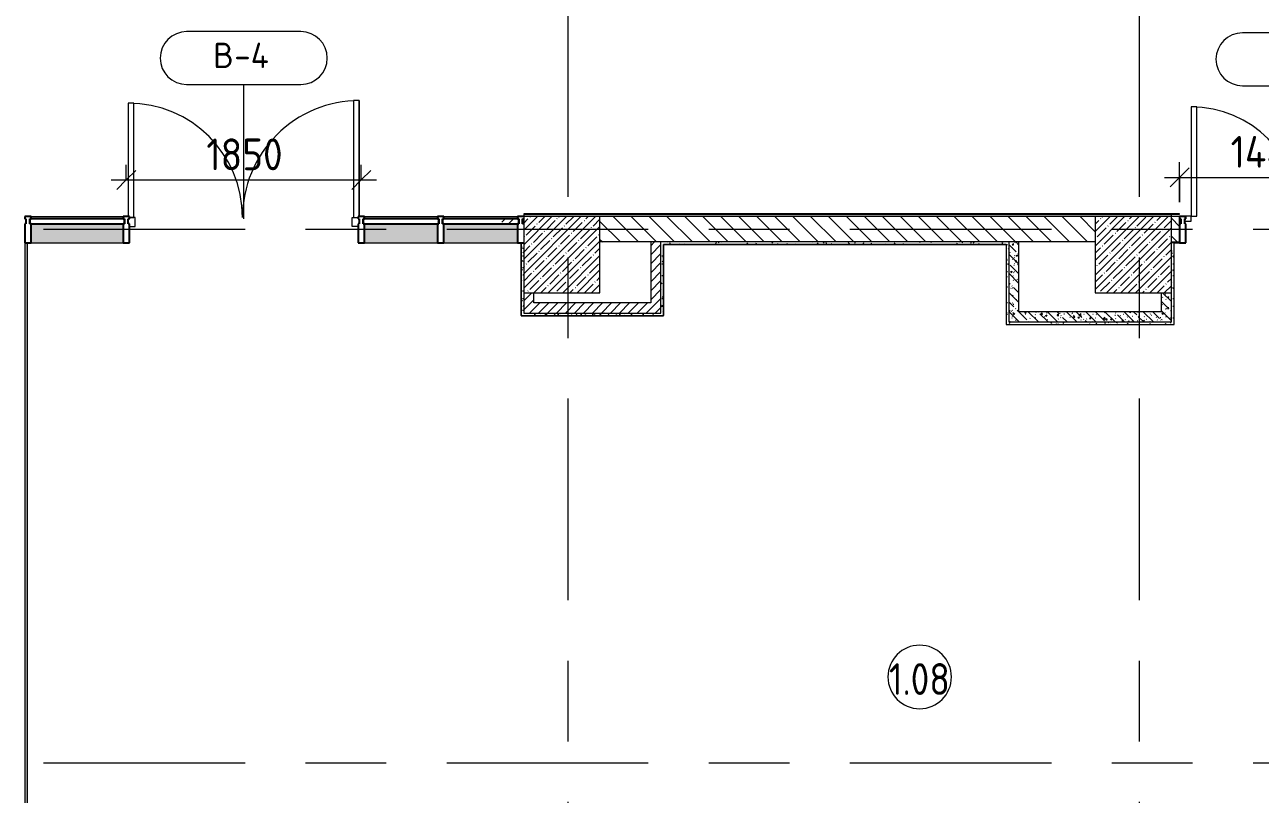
# Model space of a CAD drawing. Header units: millimetres. Extents: x -3708 to 187246, y -8553 to 29000.
# Drawn here: x 3730 to 13460, y 3352 to 9410 of the extents above; entities that cross this region are included whole.
import ezdxf

# ---------------------------------------------------------------- set-up
doc = ezdxf.new("R2010")
doc.units = ezdxf.units.MM
doc.linetypes.add('Осевая', pattern=[3175, 635, -476.25, 1587.5, -476.25])
for name, color, linetype, lineweight in [('A-ANNO-DIMS', 7, 'Continuous', 9), ('A-ANNO-DIMS-100', 7, 'Continuous', 9), ('A-AREA-IDEN', 7, 'Continuous', 9), ('A-DETL-GENF', 7, 'Continuous', 9), ('A-DOOR-IDEN', 7, 'Continuous', 9), ('A-GLAZ-CURT', 7, 'Continuous', 9), ('A-GLAZ-CURT-1', 7, 'Continuous', 25), ('A-GLAZ-CWMG', 7, 'Continuous', 9), ('A-GLAZ-CWMG-1', 7, 'Continuous', 25), ('A-WALL', 7, 'Continuous', 9), ('I-WALL', 7, 'Continuous', 9), ('S-COLS', 7, 'Continuous', 9), ('Оси-2', 7, 'Осевая', 9)]:
    doc.layers.add(name, color=color, linetype=linetype, lineweight=lineweight)
for name, color, linetype, lineweight, true_color in [('A-DOOR-1', 1, 'Continuous', 9, 0xff0000), ('A-DOOR-2', 1, 'Continuous', 13, 0xff0000), ('A-WALL-1', 7, 'Continuous', 9, 0x3c3c3c), ('A-WALL-FNSH-1', 7, 'Continuous', 9, 0x3c3c3c)]:
    doc.layers.add(name, color=color, linetype=linetype, lineweight=lineweight, true_color=true_color)
doc.styles.add('GOST Common', font='GOST_Common.ttf', dxfattribs={"height": 200})
doc.styles.add('GOST Common_1', font='GOST_Common.ttf', dxfattribs={"width": 0.9, "height": 250})
doc.styles.add('ISOCPEUR', font='isocpeur.ttf', dxfattribs={"width": 0.9, "height": 250})
doc.dimstyles.new('ISO-2_5_0_9К_БОЛЬШОЙ', dxfattribs={"dimscale": 304.8, "dimtxt": 248.995294, "dimasz": 0.492126, "dimexe": 0.393701, "dimexo": 0.984252, "dimgap": 0, "dimtad": 1, "dimdec": 0, "dimrnd": 10, "dimzin": 0, "dimdsep": 46, "dimtxsty": 'ISOCPEUR', "dimblk1": 'OBLIQUE', "dimblk2": 'OBLIQUE', "dimsah": 1, "dimcen": 0.09, "dimdle": 0.393701, "dimazin": 0, "dimtfac": 1, "dimtdec": 4, "dimtix": 1, "dimtmove": 0, "dimatfit": 3, "dimfxl": 1, "dimtvp": 1, "dimtolj": 1, "dimtzin": 0, "dimarcsym": 2})
pattern_1 = [(45, (0, 0), (-35.35534, 35.35534), [])]
pattern_2 = [(135, (0, 0), (-70.7107, -70.7107), [])]
pattern_3 = [(135, (0, 0), (-75.43415, -75.43415), [106.68, -17.78, 3.556, -17.78]), (135, (0, 75.39), (-75.43415, -75.43415), []), (50, (0, 0), (127.5292, -11.1576), [13.335, -146.685]), (355, (0, 0), (-24.6697, 133.74), [10.668, -117.348]), (100.451, (10.63, -0.93), (102.8597, 122.5818), [11.333, -124.663]), (46.184, (0, 35.56), (189.7552, -29.4304), [20.002, -220.027]), (96.636, (15.81, 33.1), (166.1822, 173.1996), [17, -186.995]), (351.184, (0, 35.56), (166.184, 173.1976), [16.002, -176.022]), (21, (17.78, 26.67), (106.1303, -71.586), [13.335, -146.685]), (326, (17.78, 26.67), (43.2619, 128.9318), [10.668, -117.348]), (71.451, (26.62, 20.7), (149.392, 57.3451), [11.333, -124.663]), (37.5, (0, 0), (2.16223, 59.18836), [3.353, -112.573, 3.353, -115.773, -117.793]), (37.5, (0, 0), (2.16223, 59.18836), [-235.052, 3.353, -114.44]), (7.5, (0, 0), (46.77386, 70.12615), [3.353, -64.567, 3.353, -109.906, -44.894]), (7.5, (0, 0), (46.77386, 70.12615), [-181.178, 3.353, -41.542]), (327.5, (-39.65, 0), (94.91367, -4.0101), [3.353, -41.097, 3.353, -135.331, -184.023]), (327.5, (-39.65, 0), (94.91367, -4.0101), [-183.134, 3.353, -180.67]), (317.5, (-57.43, 0), (103.69057, 17.7988), [3.353, -54.432, 3.353, -88.748, -130.683]), (317.5, (-57.43, 0), (103.69057, 17.7988), [-149.885, 3.353, -127.33])]
pattern_4 = [(0, (0, 0), (121.92, 30.48), [10.058, -81.382, 10.058, -81.382, -487.68]), (0, (0, 0), (121.92, 30.48), [-182.88, 10.058, -172.822, 10.058, -81.382, -213.36]), (0, (0, 0), (121.92, 30.48), [-457.2, 10.058, -50.902, 10.058, -142.342]), (120, (45.72, 15.24), (-87.356454, 90.34582), [10.058, -81.382, 10.058, -81.382, -487.68]), (120, (45.72, 15.24), (-87.356454, 90.34582), [-182.88, 10.058, -172.822, 10.058, -81.382, -213.36]), (120, (45.72, 15.24), (-87.356454, 90.34582), [-457.2, 10.058, -50.902, 10.058, -142.342]), (240, (60.96, 76.2), (-34.563546, -120.82582), [10.058, -81.382, 10.058, -81.382, -487.68]), (240, (60.96, 76.2), (-34.563546, -120.82582), [-182.88, 10.058, -172.822, 10.058, -81.382, -213.36]), (240, (60.96, 76.2), (-34.563546, -120.82582), [-457.2, 10.058, -50.902, 10.058, -142.342])]

# ---------------------------------------------------------------- blocks, each defined once
blk = doc.blocks.new('BSC_Колонна _Прямоугольная - 600х600-V58-План заполнения и маркировки дверных проемов 1 этажа в осях 1-12')
at = {"layer": 'S-COLS'}
h = blk.add_hatch(dxfattribs=at)
h.set_pattern_fill('FP_68', color=256, style=0, pattern_type=2)
h.set_pattern_definition([(45, (-7960, -7600), (-57.0246, 57.0246), []), (45, (-7902.975, -7600), (-57.0246, 57.0246), [100.806, -20.161, 3.353, -16.808])])
h.paths.add_polyline_path([(-300, -300), (300, -300), (300, 300), (-300, 300), (-300, 100)])
for p, q in [((300, 300), (-300, 300)), ((-300, 300), (-300, -300)), ((300, -300), (300, 300)), ((-300, -300), (300, -300))]:
    blk.add_line(p, q, dxfattribs=at)
blk = doc.blocks.new('BSC_Колонна _Прямоугольная - 600х600-20441433-План заполнения и маркировки дверных проемов 1 этажа в осях 1-12')
at = {"layer": 'S-COLS'}
h = blk.add_hatch(dxfattribs=at)
h.set_pattern_fill('FP_73', color=256, style=0, pattern_type=2)
h.set_pattern_definition([(45, (-12460, -7600), (-57.02463, 57.02463), []), (45, (-12402.975, -7600), (-57.02463, 57.02463), [100.806, -20.161, 3.353, -16.808])])
h.paths.add_polyline_path([(-200, -300), (300, -300), (300, 300), (-300, 300), (-300, -300)])
for p, q in [((300, 300), (-300, 300)), ((-300, 300), (-300, -300)), ((300, -300), (300, 300)), ((-300, -300), (300, -300))]:
    blk.add_line(p, q, dxfattribs=at)
blk = doc.blocks.new('Системная панель - Стекло - 40мм-31924845-План заполнения и маркировки дверных проемов 1 этажа в осях 1-12')
at = {"layer": 'A-GLAZ-CURT'}
h = blk.add_hatch(dxfattribs=at)
h.set_pattern_fill('FP_83', color=256, style=0, pattern_type=2)
h.set_pattern_definition([(225, (7420, 7783), (282.843, -282.843), [200, -600]), (225, (7620, 7883), (282.843, -282.843), [600, -200]), (225, (7220, 7983), (282.843, -282.843), [200, -600])])
h.paths.add_polyline_path([(-290, 40), (-300, 40), (-300, 0), (300, 0), (300, 40), (-228.4, 40)])
at = {"layer": 'A-GLAZ-CURT-1'}
for p, q in [((300, 40), (-300, 40)), ((-300, 40), (-300, 0)), ((-300, 0), (300, 0)), ((300, 0), (300, 40))]:
    blk.add_line(p, q, dxfattribs=at)
blk = doc.blocks.new('Прямоугольный импост - Импост структурный с накладкой - 190мм-31923628-План заполнения и маркировки дверных проемов 1 этажа в осях 1-12')
at = {"layer": 'A-GLAZ-CWMG'}
for points in [[(7030, 7883), (7610, 7883), (7610, 7900), (7030, 7900)], [(7610, 7693), (7610, 7843), (7030, 7843), (7030, 7693), (7548.4, 7693)]]:
    blk.add_hatch(color=256, dxfattribs=at).paths.add_polyline_path(points)
for p, q in [((7030, 7900), (7610, 7900)), ((7030, 7693), (7610, 7693))]:
    blk.add_line(p, q, dxfattribs=at)
blk = doc.blocks.new('Прямоугольный импост - Импост структурный с накладкой - 190мм-31924846-План заполнения и маркировки дверных проемов 1 этажа в осях 1-12')
at = {"layer": 'A-GLAZ-CWMG-1'}
for p, q in [((-50, 0), (-50, 17)), ((-50, 17), (0, 17)), ((-40, 0), (-50, 0)), ((-40, -40), (-40, 0)), ((0, 0), (-10, 0)), ((-10, 0), (-10, -40)), ((0, 17), (0, 0)), ((-50, -190), (-50, -40)), ((-50, -40), (-40, -40)), ((-10, -40), (0, -40)), ((0, -40), (0, -190)), ((0, -190), (-50, -190))]:
    blk.add_line(p, q, dxfattribs=at)
blk = doc.blocks.new('Прямоугольный импост - Импост структурный с накладкой - 190мм-31924841-План заполнения и маркировки дверных проемов 1 этажа в осях 1-12')
at = {"layer": 'A-GLAZ-CWMG-1'}
for p, q in [((-25, 0), (-25, 17)), ((-25, 17), (25, 17)), ((-15, 0), (-25, 0)), ((-15, -40), (-15, 0)), ((25, 0), (15, 0)), ((15, 0), (15, -40)), ((25, 17), (25, 0)), ((-25, -190), (-25, -40)), ((-25, -40), (-15, -40)), ((15, -40), (25, -40)), ((25, -40), (25, -190)), ((25, -190), (-25, -190))]:
    blk.add_line(p, q, dxfattribs=at)
blk = doc.blocks.new('Прямоугольный импост - Импост структурный с накладкой - 190мм-32633541-План заполнения и маркировки дверных проемов 1 этажа в осях 1-12')
at = {"layer": 'A-GLAZ-CWMG-1'}
for p, q in [((0, 17), (-50, 17)), ((-50, 17), (-50, 0)), ((-50, 0), (-40, 0)), ((-40, 0), (-40, -40)), ((-10, -40), (-10, 0)), ((-10, 0), (0, 0)), ((-40, -40), (-50, -40)), ((-50, -40), (-50, -190)), ((0, -40), (-10, -40)), ((-50, -190), (0, -190))]:
    blk.add_line(p, q, dxfattribs=at)
blk = doc.blocks.new('Системная панель - Стекло - 40мм-31924851-План заполнения и маркировки дверных проемов 1 этажа в осях 1-12')
at = {"layer": 'A-GLAZ-CURT'}
h = blk.add_hatch(dxfattribs=at)
h.set_pattern_fill('FP_84', color=256, style=0, pattern_type=2)
h.set_pattern_definition([(225, (6792.5, 7783), (282.843, -282.843), [200, -600]), (225, (6992.5, 7883), (282.843, -282.843), [600, -200]), (225, (6592.5, 7983), (282.843, -282.843), [200, -600])])
h.paths.add_polyline_path([(-297.5, 40), (-297.5, 0), (297.5, 0), (297.5, 40), (-287.5, 40)])
at = {"layer": 'A-GLAZ-CURT-1'}
for p, q in [((297.5, 40), (-297.5, 40)), ((-297.5, 40), (-297.5, 0)), ((-297.5, 0), (297.5, 0)), ((297.5, 0), (297.5, 40))]:
    blk.add_line(p, q, dxfattribs=at)
blk = doc.blocks.new('Дверь_Витражная_остекление_ - ДВН_CОШ в витраже В-6-31924853-План заполнения и маркировки дверных проемов 1 этажа в осях 1-12')
at = {"layer": 'A-DETL-GENF'}
for p, q in [((-900, 60), (-855, 60)), ((-855, 60), (-855, -10)), ((900, 60), (855, 60)), ((855, 60), (855, -10)), ((-910, -17), (-910, -930)), ((-865, -10), (-900, -10)), ((-855, -10), (-900, -10)), ((-865, -930), (-865, -10)), ((855, -10), (900, -10)), ((865, -10), (865, -910)), ((900, -10), (865, -10)), ((910, -910), (910, -17)), ((-910, -930), (-865, -930)), ((865, -910), (910, -910))]:
    blk.add_line(p, q, dxfattribs=at)
at = {"layer": 'A-DOOR-1'}
for p, q in [((-910, -930), (-910, -17)), ((910, -910), (910, -17))]:
    blk.add_line(p, q, dxfattribs=at)
for centre, radius, start, end in [((-910, -10), 920, 270, 0), ((910, -10), 900, 180, 270)]:
    blk.add_arc(centre, radius, start, end, dxfattribs=at)
blk = doc.blocks.new('Системная панель - Стекло - 40мм-31924990-План заполнения и маркировки дверных проемов 1 этажа в осях 1-12')
at = {"layer": 'A-GLAZ-CURT-1'}
for p, q in [((372.5, 40), (-372.5, 40)), ((-372.5, 40), (-372.5, 0)), ((-372.5, 0), (372.5, 0)), ((372.5, 0), (372.5, 40))]:
    blk.add_line(p, q, dxfattribs=at)
blk = doc.blocks.new('Прямоугольный импост - Импост структурный с накладкой - 190мм-23800918-План заполнения и маркировки дверных проемов 1 этажа в осях 1-12')
at = {"layer": 'A-GLAZ-CWMG'}
for points in [[(4505, 7883), (4505, 7900), (3780, 7900), (3780, 7883)], [(4505, 7693), (4505, 7843), (3780, 7843), (3780, 7693)]]:
    blk.add_hatch(color=256, dxfattribs=at).paths.add_polyline_path(points)
for p, q in [((3780, 7900), (4505, 7900)), ((3780, 7693), (4505, 7693))]:
    blk.add_line(p, q, dxfattribs=at)
blk = doc.blocks.new('Прямоугольный импост - Импост структурный с накладкой - 190мм-31923825-План заполнения и маркировки дверных проемов 1 этажа в осях 1-12')
at = {"layer": 'A-GLAZ-CWMG'}
for points in [[(6980, 7883), (6980, 7900), (6405, 7900), (6405, 7883)], [(6980, 7693), (6980, 7843), (6405, 7843), (6405, 7693)]]:
    blk.add_hatch(color=256, dxfattribs=at).paths.add_polyline_path(points)
for p, q in [((6405, 7900), (6980, 7900)), ((6405, 7693), (6980, 7693))]:
    blk.add_line(p, q, dxfattribs=at)
blk = doc.blocks.new('Прямоугольный импост - Импост структурный с накладкой - 190мм-31924844-План заполнения и маркировки дверных проемов 1 этажа в осях 1-12')
at = {"layer": 'A-GLAZ-CWMG-1'}
for p, q in [((-25, 0), (-25, 17)), ((-25, 17), (25, 17)), ((-15, 0), (-25, 0)), ((-15, -40), (-15, 0)), ((25, 0), (15, 0)), ((15, 0), (15, -40)), ((25, 17), (25, 0)), ((-25, -190), (-25, -40)), ((-25, -40), (-15, -40)), ((15, -40), (25, -40)), ((25, -40), (25, -190)), ((25, -190), (-25, -190))]:
    blk.add_line(p, q, dxfattribs=at)
blk = doc.blocks.new('Дверь_Витражная_остекление_ - ВВ-6 остекление-32633143-План заполнения и маркировки дверных проемов 1 этажа в осях 1-12')
at = {"layer": 'A-DETL-GENF'}
for p, q in [((-585, 880), (-630, 880)), ((-630, 880), (-630, 20)), ((-585, 20), (-585, 880)), ((680, 420), (635, 420)), ((635, 420), (635, 20)), ((680, 20), (680, 420)), ((-630, 20), (-585, 20))]:
    blk.add_line(p, q, dxfattribs=at)
at = {"layer": 'A-DOOR-1'}
for p, q in [((-630, 880), (-630, 20)), ((630, 420), (630, 20))]:
    blk.add_line(p, q, dxfattribs=at)
for centre, radius, start, end in [((-630, 20), 860, 360, 90), ((630, 20), 400, 90, 180)]:
    blk.add_arc(centre, radius, start, end, dxfattribs=at)
at = {"layer": 'A-DOOR-2'}
for p, q in [((-630, 20), (-680, 20)), ((-680, 20), (-680, -20)), ((-630, -20), (-630, 20)), ((680, 20), (630, 20)), ((630, 20), (630, -20)), ((680, -20), (680, 20)), ((-680, -20), (-630, -20)), ((630, -20), (680, -20))]:
    blk.add_line(p, q, dxfattribs=at)
blk = doc.blocks.new('Прямоугольный импост - Импост структурный с накладкой - 190мм-33226183-План заполнения и маркировки дверных проемов 1 этажа в осях 1-12')
at = {"layer": 'A-GLAZ-CWMG-1'}
for p, q in [((0, 190), (-50, 190)), ((-50, 190), (-50, 40)), ((0, 40), (0, 190)), ((-50, 40), (-40, 40)), ((-40, 0), (-50, 0)), ((-50, 0), (-50, -17)), ((-40, 40), (-40, 0)), ((-10, 0), (-10, 40)), ((-10, 40), (0, 40)), ((0, 0), (-10, 0)), ((0, -17), (0, 0)), ((-50, -17), (0, -17))]:
    blk.add_line(p, q, dxfattribs=at)
blk = doc.blocks.new('Марка_Помещения - Номер-25198446-План заполнения и маркировки дверных проемов 1 этажа в осях 1-12')
at = {"layer": 'A-AREA-IDEN'}
for start, end in [(360, 180), (180, 360)]:
    blk.add_arc((0, 0), 2.5, start, end, dxfattribs=at)
blk = doc.blocks.new('М_двери - Типоразмер_рамка-25223575-План заполнения и маркировки дверных проемов 1 этажа в осях 1-12')
at = {"layer": 'A-DOOR-IDEN'}
for p, q in [((4.496, 2.08), (-4.496, 2.08)), ((-4.496, -2.08), (4.496, -2.08))]:
    blk.add_line(p, q, dxfattribs=at)
for centre, start, end in [((-4.496, 0), 90, 270), ((4.496, 0), 270, 90)]:
    blk.add_arc(centre, 2.08, start, end, dxfattribs=at)
blk = doc.blocks.new('DIMBLOCK43-План заполнения и маркировки дверных проемов 1 этажа в осях 1-12')
at = {"layer": 'A-ANNO-DIMS-100'}
for p, q in [((12825, 8014), (12825, 8328)), ((14265, 8014), (14265, 8328)), ((12705, 8208), (14385, 8208)), ((12825, 8208), (12825, 8014)), ((14265, 8208), (14265, 8014))]:
    blk.add_line(p, q, dxfattribs=at)
at = {"layer": 'A-ANNO-DIMS-100', "lineweight": 20}
for p, q in [((12825, 8208), (12900, 8283)), ((14265, 8208), (14340, 8283)), ((12825, 8208), (12750, 8133)), ((14265, 8208), (14190, 8133))]:
    blk.add_line(p, q, dxfattribs=at)
at = {"layer": 'A-ANNO-DIMS-100', "color": 0, "insert": (13226.6, 8534.6), "char_height": 250, "width": 764.224, "attachment_point": 1, "line_spacing_factor": 1.149209, "style": 'ISOCPEUR'}
blk.add_mtext('1440', dxfattribs=at)
blk = doc.blocks.new('_Oblique')
at = {"color": 0, "linetype": 'ByBlock', "lineweight": -2}
blk.add_line((-0.5, -0.5), (0.5, 0.5), dxfattribs=at)
blk = doc.blocks.new('DIMBLOCK44-План заполнения и маркировки дверных проемов 1 этажа в осях 1-12')
at = {"layer": 'A-ANNO-DIMS-100'}
for p, q in [((4530, 8183), (4530, 8308.1)), ((6380, 8183), (6380, 8308.1)), ((4410, 8188.1), (6500, 8188.1)), ((4530, 8188.1), (4530, 8183)), ((6380, 8188.1), (6380, 8183))]:
    blk.add_line(p, q, dxfattribs=at)
at = {"layer": 'A-ANNO-DIMS-100', "lineweight": 20}
for p, q in [((4530, 8188.1), (4455, 8113.1)), ((4530, 8188.1), (4605, 8263.1)), ((6380, 8188.1), (6305, 8113.1)), ((6380, 8188.1), (6455, 8263.1))]:
    blk.add_line(p, q, dxfattribs=at)
at = {"layer": 'A-ANNO-DIMS-100', "color": 0, "insert": (5160.5, 8514.7), "char_height": 250, "width": 706.764, "attachment_point": 1, "line_spacing_factor": 1.149209, "style": 'ISOCPEUR'}
blk.add_mtext('1850', dxfattribs=at)

msp = doc.modelspace()

# ---------------------------------------------------------------- hatches: boundary and pattern name
at = {"layer": 'I-WALL'}
h = msp.add_hatch(dxfattribs=at)
h.set_pattern_fill('FP_86', color=256, style=0, pattern_type=2)
h.set_pattern_definition(pattern_4)
h.paths.add_polyline_path([(8902.6, 7900), (12760, 7900), (12760, 7920), (7660, 7920), (7660, 7900), (8260, 7900)])
h = msp.add_hatch(dxfattribs=at)
h.set_pattern_fill('FP_20', color=256, style=0, pattern_type=2)
h.set_pattern_definition(pattern_2)
h.paths.add_polyline_path([(8260, 7700), (12160, 7700), (12160, 7900), (8260, 7900)])
h = msp.add_hatch(dxfattribs=at)
h.set_pattern_fill('FP_20', color=256, style=0, pattern_type=2)
h.set_pattern_definition(pattern_2)
h.paths.add_polyline_path([(16130, 7700), (16660, 7700), (16660, 7900), (15830, 7900), (15830, 7700), (15855, 7700)])
h.paths.add_polyline_path([(14310, 7700), (14730, 7700), (14730, 7900), (14265, 7900), (14265, 7700)])
h.paths.add_polyline_path([(12825, 7700), (12825, 7900), (12760, 7900), (12760, 7700)])
h = msp.add_hatch(dxfattribs=at)
h.set_pattern_fill('FP_86', color=256, style=0, pattern_type=2)
h.set_pattern_definition(pattern_4)
h.paths.add_polyline_path([(3750, 150), (3750, 7693), (3730, 7693), (3730, 150)])
h = msp.add_hatch(dxfattribs=at)
h.set_pattern_fill('FP_86', color=256, style=0, pattern_type=2)
h.set_pattern_definition(pattern_4)
h.paths.add_polyline_path([(7660, 7140), (7660, 7693), (7640, 7693), (7640, 7140)])
h = msp.add_hatch(dxfattribs=at)
h.set_pattern_fill('FP_21', color=256, style=0, pattern_type=2)
h.set_pattern_definition(pattern_1)
h.paths.add_polyline_path([(8740, 7140), (8740, 7700), (8660, 7700), (8660, 7140)])
h = msp.add_hatch(dxfattribs=at)
h.set_pattern_fill('FP_86', color=256, style=0, pattern_type=2)
h.set_pattern_definition(pattern_4)
h.paths.add_polyline_path([(11459, 7680), (11480, 7680), (11480, 7700), (8740, 7700), (8740, 7680), (11402, 7680)])
h = msp.add_hatch(dxfattribs=at)
h.set_pattern_fill('FP_43', color=256, style=0, pattern_type=2)
h.set_pattern_definition(pattern_3)
h.paths.add_polyline_path([(11480, 7150), (11560, 7150), (11560, 7700), (11480, 7700), (11480, 7680)])
h = msp.add_hatch(dxfattribs=at)
h.set_pattern_fill('FP_86', color=256, style=0, pattern_type=2)
h.set_pattern_definition(pattern_4)
h.paths.add_polyline_path([(12780, 7070), (12780, 7693), (12760, 7693), (12760, 7070)])
h = msp.add_hatch(dxfattribs=at)
h.set_pattern_fill('FP_86', color=256, style=0, pattern_type=2)
h.set_pattern_definition(pattern_4)
h.paths.add_polyline_path([(8760, 7120), (8760, 7680), (8740, 7679), (8740, 7120)])
h = msp.add_hatch(dxfattribs=at)
h.set_pattern_fill('FP_86', color=256, style=0, pattern_type=2)
h.set_pattern_definition(pattern_4)
h.paths.add_polyline_path([(11460, 7050), (11480, 7050), (11480, 7680), (11460, 7680), (11460, 7070)])
h = msp.add_hatch(dxfattribs=at)
h.set_pattern_fill('FP_21', color=256, style=0, pattern_type=2)
h.set_pattern_definition(pattern_1)
h.paths.add_polyline_path([(7740, 7220), (7740, 7300), (7660, 7300), (7660, 7220)])
h = msp.add_hatch(dxfattribs=at)
h.set_pattern_fill('FP_43', color=256, style=0, pattern_type=2)
h.set_pattern_definition(pattern_3)
h.paths.add_polyline_path([(12760, 7070), (12760, 7300), (12680, 7300), (12680, 7070)])
h = msp.add_hatch(dxfattribs=at)
h.set_pattern_fill('FP_21', color=256, style=0, pattern_type=2)
h.set_pattern_definition(pattern_1)
h.paths.add_polyline_path([(8260, 7140), (8660, 7140), (8660, 7220), (7660, 7220), (7660, 7140)])
h = msp.add_hatch(dxfattribs=at)
h.set_pattern_fill('FP_86', color=256, style=0, pattern_type=2)
h.set_pattern_definition(pattern_4)
h.paths.add_polyline_path([(8643.3, 7120), (8740, 7120), (8740, 7140), (7640, 7140), (7640, 7120), (8260, 7120)])
h = msp.add_hatch(dxfattribs=at)
h.set_pattern_fill('FP_43', color=256, style=0, pattern_type=2)
h.set_pattern_definition(pattern_3)
h.paths.add_polyline_path([(12260, 7070), (12680, 7070), (12680, 7150), (11480, 7150), (11480, 7070), (12160, 7070)])
h = msp.add_hatch(dxfattribs=at)
h.set_pattern_fill('FP_86', color=256, style=0, pattern_type=2)
h.set_pattern_definition(pattern_4)
h.paths.add_polyline_path([(12260, 7050), (12780, 7050), (12780, 7070), (11480, 7070), (11480, 7050), (12160, 7050)])

# ---------------------------------------------------------------- linework, layer by layer
at = {"layer": 'A-DOOR-IDEN'}
msp.add_line((5455, 7883), (5455, 8939.5), dxfattribs=at)
at = {"layer": 'A-WALL'}
for p, q in [((11460, 7680), (8760, 7680)), ((8760, 7680), (8760, 7120)), ((11460, 7680), (11460, 7050))]:
    msp.add_line(p, q, dxfattribs=at)
at = {"layer": 'A-WALL-1'}
for p, q in [((7660, 7920), (7660, 7900)), ((12160, 7900), (8260, 7900)), ((12760, 7900), (12760, 7920)), ((12825, 7900), (12760, 7900)), ((12825, 7700), (12825, 7900)), ((3750, 7693), (3730, 7693)), ((3730, 7693), (3730, 150)), ((3750, 7690), (3750, 7693)), ((7660, 7693), (7640, 7693)), ((7640, 7693), (7640, 7690)), ((12160, 7700), (8260, 7700)), ((8660, 7700), (8660, 7220)), ((8740, 7140), (8740, 7700)), ((11480, 7700), (11480, 7070)), ((11560, 7150), (11560, 7700)), ((12760, 7700), (12825, 7700)), ((12780, 7693), (12760, 7693)), ((12780, 7690), (12780, 7693)), ((7660, 7300), (7660, 7140)), ((7740, 7220), (7740, 7300)), ((12680, 7300), (12680, 7150)), ((12760, 7070), (12760, 7300)), ((8660, 7220), (7740, 7220)), ((7640, 7120), (8760, 7120)), ((7660, 7140), (8740, 7140)), ((12680, 7150), (11560, 7150)), ((11460, 7050), (12780, 7050)), ((11480, 7070), (12760, 7070))]:
    msp.add_line(p, q, dxfattribs=at)
at = {"layer": 'A-WALL-FNSH-1'}
for p, q in [((12825, 7921), (7660, 7921)), ((7660, 7921), (7660, 7920)), ((7660, 7920), (12825, 7920)), ((12825, 7920), (12825, 7921)), ((3750, 7690), (3750, 141)), ((3751, 7690), (3750, 7690)), ((3751, 141), (3751, 7690)), ((7640, 7690), (7639, 7690)), ((7639, 7690), (7639, 7119)), ((7640, 7120), (7640, 7690)), ((12780, 7690), (12780, 7050)), ((12781, 7690), (12780, 7690)), ((12781, 7049), (12781, 7690)), ((12825, 7693), (12785, 7693)), ((12785, 7693), (12785, 7692)), ((12785, 7692), (12825, 7692)), ((12825, 7692), (12825, 7693)), ((8761, 7679), (11459, 7679)), ((8761, 7119), (8761, 7679)), ((11459, 7679), (11459, 7049)), ((7639, 7119), (8761, 7119)), ((11459, 7049), (12781, 7049))]:
    msp.add_line(p, q, dxfattribs=at)
at = {"layer": 'Оси-2'}
for p, q in [((8010, 593.7), (8010, 24898.1)), ((12510, 593.7), (12510, 24898.1)), ((-407.8, 7800), (35810, 7800)), ((-407.8, 3600), (35810, 3600))]:
    msp.add_line(p, q, dxfattribs=at)

# ---------------------------------------------------------------- block references
at = {"layer": 'A-AREA-IDEN', "xscale": 99.99999999999993, "yscale": 99.99999999999993, "zscale": 99.99999999999993}
msp.add_blockref('Марка_Помещения - Номер-25198446-План заполнения и маркировки дверных проемов 1 этажа в осях 1-12', (10778, 4275.6), dxfattribs=at)
at = {"layer": 'A-DOOR-1', "rotation": 180}
msp.add_blockref('Дверь_Витражная_остекление_ - ДВН_CОШ в витраже В-6-31924853-План заполнения и маркировки дверных проемов 1 этажа в осях 1-12', (5455, 7883), dxfattribs=at)
at = {"layer": 'A-DOOR-1'}
msp.add_blockref('Дверь_Витражная_остекление_ - ВВ-6 остекление-32633143-План заполнения и маркировки дверных проемов 1 этажа в осях 1-12', (13545, 7883), dxfattribs=at)
at = {"layer": 'A-DOOR-IDEN', "xscale": 99.99999999999993, "yscale": 99.99999999999993, "zscale": 99.99999999999993}
for p in [(5455, 9147.6), (13768.7, 9137.9)]:
    msp.add_blockref('М_двери - Типоразмер_рамка-25223575-План заполнения и маркировки дверных проемов 1 этажа в осях 1-12', p, dxfattribs=at)
at = {"layer": 'A-GLAZ-CURT', "rotation": 180}
for name, p in [('Системная панель - Стекло - 40мм-31924990-План заполнения и маркировки дверных проемов 1 этажа в осях 1-12', (4142.5, 7883)), ('Системная панель - Стекло - 40мм-31924851-План заполнения и маркировки дверных проемов 1 этажа в осях 1-12', (6692.5, 7883)), ('Системная панель - Стекло - 40мм-31924845-План заполнения и маркировки дверных проемов 1 этажа в осях 1-12', (7320, 7883))]:
    msp.add_blockref(name, p, dxfattribs=at)
at = {"layer": 'A-GLAZ-CWMG', "extrusion": (0, 0, -1)}
for name, p in [('Прямоугольный импост - Импост структурный с накладкой - 190мм-31924846-План заполнения и маркировки дверных проемов 1 этажа в осях 1-12', (-3730, 7883)), ('Прямоугольный импост - Импост структурный с накладкой - 190мм-31924841-План заполнения и маркировки дверных проемов 1 этажа в осях 1-12', (-4530, 7883)), ('Прямоугольный импост - Импост структурный с накладкой - 190мм-31924841-План заполнения и маркировки дверных проемов 1 этажа в осях 1-12', (-6380, 7883)), ('Прямоугольный импост - Импост структурный с накладкой - 190мм-31924844-План заполнения и маркировки дверных проемов 1 этажа в осях 1-12', (-7005, 7883))]:
    msp.add_blockref(name, p, dxfattribs=at)
at = {"layer": 'A-GLAZ-CWMG'}
for name, p in [('Прямоугольный импост - Импост структурный с накладкой - 190мм-23800918-План заполнения и маркировки дверных проемов 1 этажа в осях 1-12', (0, 0)), ('Прямоугольный импост - Импост структурный с накладкой - 190мм-31923825-План заполнения и маркировки дверных проемов 1 этажа в осях 1-12', (0, 0)), ('Прямоугольный импост - Импост структурный с накладкой - 190мм-31923628-План заполнения и маркировки дверных проемов 1 этажа в осях 1-12', (0, 0)), ('Прямоугольный импост - Импост структурный с накладкой - 190мм-32633541-План заполнения и маркировки дверных проемов 1 этажа в осях 1-12', (7660, 7883))]:
    msp.add_blockref(name, p, dxfattribs=at)
at = {"layer": 'A-GLAZ-CWMG', "rotation": 180}
msp.add_blockref('Прямоугольный импост - Импост структурный с накладкой - 190мм-33226183-План заполнения и маркировки дверных проемов 1 этажа в осях 1-12', (12825, 7883), dxfattribs=at)
at = {"layer": 'S-COLS'}
for name, p in [('BSC_Колонна _Прямоугольная - 600х600-V58-План заполнения и маркировки дверных проемов 1 этажа в осях 1-12', (7960, 7600)), ('BSC_Колонна _Прямоугольная - 600х600-20441433-План заполнения и маркировки дверных проемов 1 этажа в осях 1-12', (12460, 7600))]:
    msp.add_blockref(name, p, dxfattribs=at)

# ---------------------------------------------------------------- texts
at = {"layer": 'A-AREA-IDEN', "insert": (10536.1, 4384.2), "char_height": 250, "width": 606.076, "attachment_point": 1, "style": 'GOST Common_1'}
msp.add_mtext('1.08', dxfattribs=at)
at = {"layer": 'A-DOOR-IDEN', "char_height": 200, "attachment_point": 1, "style": 'GOST Common'}
for s, insert, width in [('\\fGOST Common|b0|i0|c204|p34|;В', (5214.3, 9268.8), 200.422), ('-4', (5379.6, 9268.8), 376.793)]:
    msp.add_mtext(s, dxfattribs=dict(at, insert=insert, width=width))

# ---------------------------------------------------------------- dimensions: what is measured, and where the dimension line sits
at = {"layer": 'A-ANNO-DIMS'}
for base, p1, p2, override, picture, middle in [((6380, 8188.1), (4530, 7883), (6380, 7883), {"dimpost": '<>', "dimfxl": 1850}, 'DIMBLOCK44-План заполнения и маркировки дверных проемов 1 этажа в осях 1-12', (5455, 8313.1)), ((14265, 8208), (12825, 8314), (14265, 8314), {"dimpost": '<>', "dimfxl": 1440}, 'DIMBLOCK43-План заполнения и маркировки дверных проемов 1 этажа в осях 1-12', (13545, 8333))]:
    dim = msp.add_linear_dim(base=base, p1=p1, p2=p2, dimstyle='ISO-2_5_0_9К_БОЛЬШОЙ', override=override, dxfattribs=at)
    dim.commit()
    dim.dimension.update_dxf_attribs({"geometry": picture, "text_midpoint": middle})

doc.saveas('drawing.dxf')
